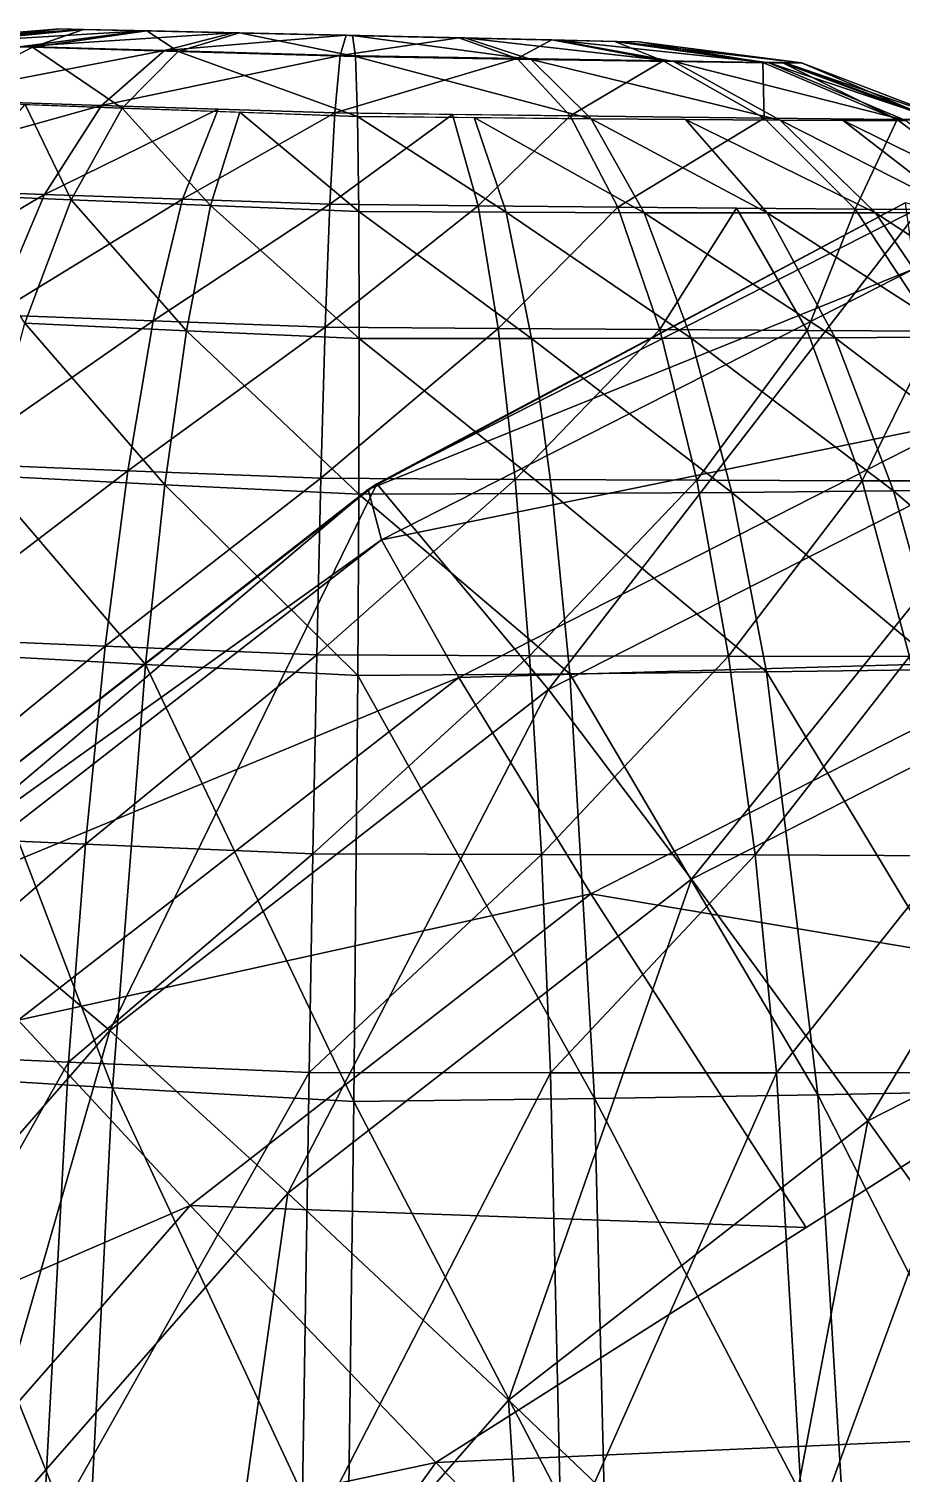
# Model space of a CAD drawing. Extents: x -23.6 to 25, y -17.9 to 25.9.
# Drawn here: x -11.24 to -6.35, y 8.44 to 16.54 of the extents above; entities that cross this region are included whole.
import ezdxf

# ---------------------------------------------------------------- set-up
doc = ezdxf.new("R2010")
doc.units = 0

msp = doc.modelspace()

# ---------------------------------------------------------------- linework, layer by layer
at = {"layer": 'Corps0', "color": 7}
for points in [[(-9.33697, 13.95599, -22.98315), (-9.28802, 13.98785, -18.35906), (-6.32781, 15.56347, -23.05084)], [(-6.32781, 15.56347, -23.05084), (-6.27709, 15.19317, -27.55999), (-9.33697, 13.95599, -22.98315)], [(-6.23669, 15.54132, -18.40344), (-6.32781, 15.56347, -23.05084), (-9.28802, 13.98785, -18.35906)], [(-9.28802, 13.98785, -18.35906), (-8.32641, 12.83471, -9.17047), (-6.23669, 15.54132, -18.40344)], [(-5.51727, 14.26483, -9.21148), (-6.23669, 15.54132, -18.40344), (-8.32641, 12.83471, -9.17047)], [(-9.26214, 13.67358, -27.51654), (-9.33697, 13.95599, -22.98315), (-6.27709, 15.19317, -27.55999)], [(-6.27709, 15.19317, -27.55999), (-6.00598, 14.3399, -31.7528), (-9.26214, 13.67358, -27.51654)], [(-8.82885, 12.90283, -31.71166), (-9.26214, 13.67358, -27.51654), (-6.00598, 14.3399, -31.7528)], [(-6.00598, 14.3399, -31.7528), (-5.52124, 12.99633, -35.49041), (-8.82885, 12.90283, -31.71166)], [(-8.32641, 12.83471, -9.17047), (-7.52532, 11.77099, -4.93658), (-5.51727, 14.26483, -9.21148)], [(-4.93969, 13.08734, -4.97424), (-5.51727, 14.26483, -9.21148), (-7.52532, 11.77099, -4.93658)], [(-11.95733, 11.91052, -18.32012), (-10.78381, 10.92236, -9.1347), (-9.28802, 13.98785, -18.35906)], [(-9.28802, 13.98785, -18.35906), (-9.33697, 13.95599, -22.98315), (-11.95733, 11.91052, -18.32012)], [(-11.91534, 11.776, -22.89923), (-11.95733, 11.91052, -18.32012), (-9.33697, 13.95599, -22.98315)], [(-9.33697, 13.95599, -22.98315), (-9.26214, 13.67358, -27.51654), (-11.91534, 11.776, -22.89923)], [(-8.32641, 12.83471, -9.17047), (-9.28802, 13.98785, -18.35906), (-10.78381, 10.92236, -9.1347)], [(-11.87347, 11.64141, -27.47845), (-11.91534, 11.776, -22.89923), (-9.26214, 13.67358, -27.51654)], [(-9.26214, 13.67358, -27.51654), (-8.82885, 12.90283, -31.71166), (-11.87347, 11.64141, -27.47845)], [(-7.52532, 11.77099, -4.93658), (-6.53759, 10.41619, -1.14135), (-4.93969, 13.08734, -4.97424)], [(-4.23675, 11.5874, -1.17492), (-4.93969, 13.08734, -4.97424), (-6.53759, 10.41619, -1.14135)], [(-8.08886, 11.6892, -35.453), (-8.82885, 12.90283, -31.71166), (-5.52124, 12.99633, -35.49041)], [(-5.52124, 12.99633, -35.49041), (-4.8078, 11.13476, -38.62353), (-8.08886, 11.6892, -35.453)], [(-11.29833, 10.98107, -31.67572), (-11.87347, 11.64141, -27.47845), (-8.82885, 12.90283, -31.71166)], [(-8.82885, 12.90283, -31.71166), (-8.08886, 11.6892, -35.453), (-11.29833, 10.98107, -31.67572)], [(-10.78381, 10.92236, -9.1347), (-9.78717, 10.0108, -4.90362), (-8.32641, 12.83471, -9.17047)], [(-7.52532, 11.77099, -4.93658), (-8.32641, 12.83471, -9.17047), (-9.78717, 10.0108, -4.90362)], [(-10.78381, 10.92236, -9.1347), (-11.95733, 11.91052, -18.32012), (-12.82238, 8.591, -9.10504)], [(-9.78717, 10.0108, -4.90362), (-8.55035, 8.84985, -1.11206), (-7.52532, 11.77099, -4.93658)], [(-6.53759, 10.41619, -1.14135), (-7.52532, 11.77099, -4.93658), (-8.55035, 8.84985, -1.11206)], [(-10.33496, 9.94116, -35.42022), (-11.29833, 10.98107, -31.67572), (-8.08886, 11.6892, -35.453)], [(-8.08886, 11.6892, -35.453), (-6.88311, 9.81768, -38.59326), (-10.33496, 9.94116, -35.42022)], [(-6.88311, 9.81768, -38.59326), (-8.08886, 11.6892, -35.453), (-4.8078, 11.13476, -38.62353)], [(-6.53759, 10.41619, -1.14135), (-5.26007, 8.6275, 2.06463), (-4.23675, 11.5874, -1.17492)], [(-4.8078, 11.13476, -38.62353), (-3.85125, 8.72692, -41.0036), (-8.95843, 8.50042, -38.56304)], [(-11.29833, 10.98107, -31.67572), (-10.33496, 9.94116, -35.42022), (-13.3468, 8.63824, -31.64587)], [(-12.82238, 8.591, -9.10504), (-11.66351, 7.86505, -4.87628), (-10.78381, 10.92236, -9.1347)], [(-9.78717, 10.0108, -4.90362), (-10.78381, 10.92236, -9.1347), (-11.66351, 7.86505, -4.87628)], [(-8.55035, 8.84985, -1.11206), (-7.09753, 7.4613, 2.09143), (-6.53759, 10.41619, -1.14135)], [(-5.26007, 8.6275, 2.06463), (-6.53759, 10.41619, -1.14135), (-7.09753, 7.4613, 2.09143)], [(-11.66351, 7.86505, -4.87628), (-10.22003, 6.94042, -1.0877), (-9.78717, 10.0108, -4.90362)], [(-8.55035, 8.84985, -1.11206), (-9.78717, 10.0108, -4.90362), (-10.22003, 6.94042, -1.0877)], [(-12.19824, 7.81024, -35.39312), (-13.3468, 8.63824, -31.64587), (-10.33496, 9.94116, -35.42022)], [(-10.33496, 9.94116, -35.42022), (-8.95843, 8.50042, -38.56304), (-12.19824, 7.81024, -35.39312)], [(-8.95843, 8.50042, -38.56304), (-10.33496, 9.94116, -35.42022), (-6.88311, 9.81768, -38.59326)], [(-7.09753, 7.4613, 2.09143), (-5.45385, 5.86657, 4.55822), (-3.4226, 9.79357, 2.0379)], [(-10.22003, 6.94042, -1.0877), (-8.35046, 5.71044, 2.10968), (-8.55035, 8.84985, -1.11206)], [(-7.09753, 7.4613, 2.09143), (-8.55035, 8.84985, -1.11206), (-8.35046, 5.71044, 2.10968)], [(-7.14447, 6.63684, -40.95562), (-8.95843, 8.50042, -38.56304), (-3.85125, 8.72692, -41.0036)], [(-3.85125, 8.72692, -41.0036), (-2.63677, 5.74505, -42.48175), (-7.14447, 6.63684, -40.95562)], [(-10.37365, 6.52282, -38.54248), (-12.19824, 7.81024, -35.39312), (-8.95843, 8.50042, -38.56304)], [(-8.95843, 8.50042, -38.56304), (-7.14447, 6.63684, -40.95562), (-11.78887, 4.5451, -38.52185)]]:
    msp.add_3dface(points, dxfattribs=at)
at = {"layer": 'Pied_g14', "color": 2}
for points in [[(-11.0661, 16.53869, -49.79888), (-11.99261, 16.46325, -49.40972), (-10.94537, 16.53594, -49.471)], [(-11.99261, 16.46325, -49.40972), (-11.0661, 16.53869, -49.79888), (-11.77624, 16.45361, -50.18542)], [(-11.80932, 16.4555, -48.62579), (-10.94537, 16.53594, -49.471), (-11.99261, 16.46325, -49.40972)], [(-10.94537, 16.53594, -49.471), (-11.80932, 16.4555, -48.62579), (-10.6029, 16.52825, -49.19763)], [(-11.27777, 16.43951, -47.97686), (-10.6029, 16.52825, -49.19763), (-11.80932, 16.4555, -48.62579)], [(-10.93157, 16.5357, -50.12164), (-11.77624, 16.45361, -50.18542), (-11.0661, 16.53869, -49.79888)], [(-11.77624, 16.45361, -50.18542), (-10.93157, 16.5357, -50.12164), (-11.21777, 16.43585, -50.81134)], [(-10.6029, 16.52825, -49.19763), (-11.27777, 16.43951, -47.97686), (-10.09088, 16.51684, -49.00738)], [(-10.57788, 16.52777, -50.38012), (-11.21777, 16.43585, -50.81134), (-10.93157, 16.5357, -50.12164)], [(-11.21777, 16.43585, -50.81134), (-10.57788, 16.52777, -50.38012), (-10.40075, 16.41162, -51.22436)], [(-11.0661, 16.53869, -49.79888), (-10.94537, 16.53594, -49.471), (-10.93157, 16.5357, -50.12164)], [(-10.94537, 16.53594, -49.471), (-10.6029, 16.52825, -49.19763), (-10.55242, 16.52716, -49.78814)], [(-10.55242, 16.52716, -49.78814), (-10.93157, 16.5357, -50.12164), (-10.94537, 16.53594, -49.471)], [(-10.93157, 16.5357, -50.12164), (-10.55242, 16.52716, -49.78814), (-10.57788, 16.52777, -50.38012)], [(-10.6029, 16.52825, -49.19763), (-10.09088, 16.51684, -49.00738), (-10.02307, 16.51531, -49.48114)], [(-10.02307, 16.51531, -49.48114), (-10.55242, 16.52716, -49.78814), (-10.6029, 16.52825, -49.19763)], [(-10.05822, 16.51611, -50.54864), (-10.40075, 16.41162, -51.22436), (-10.57788, 16.52777, -50.38012)], [(-10.57788, 16.52777, -50.38012), (-10.01055, 16.51507, -50.07238), (-10.05822, 16.51611, -50.54864)], [(-10.01055, 16.51507, -50.07238), (-10.57788, 16.52777, -50.38012), (-10.55242, 16.52716, -49.78814)], [(-10.55242, 16.52716, -49.78814), (-10.02307, 16.51531, -49.48114), (-10.01055, 16.51507, -50.07238)], [(-11.27777, 16.43951, -47.97686), (-11.89117, 16.14428, -46.97052), (-10.47894, 16.4168, -47.52972)], [(-11.21777, 16.43585, -50.81134), (-11.80157, 16.13378, -51.20886), (-11.77624, 16.45361, -50.18542)], [(-10.47894, 16.4168, -47.52972), (-10.09088, 16.51684, -49.00738), (-11.27777, 16.43951, -47.97686)], [(-10.09088, 16.51684, -49.00738), (-10.47894, 16.4168, -47.52972), (-9.46093, 16.50268, -48.9281)], [(-9.49353, 16.38952, -47.35095), (-9.46093, 16.50268, -48.9281), (-10.47894, 16.4168, -47.52972)], [(-10.40075, 16.41162, -51.22436), (-10.05822, 16.51611, -50.54864), (-9.40869, 16.38311, -51.36108)], [(-10.09088, 16.51684, -49.00738), (-9.46093, 16.50268, -48.9281), (-9.42559, 16.50189, -49.23089)], [(-9.42559, 16.50189, -49.23089), (-10.02307, 16.51531, -49.48114), (-10.09088, 16.51684, -49.00738)], [(-9.42547, 16.50195, -50.60107), (-9.40869, 16.38311, -51.36108), (-10.05822, 16.51611, -50.54864)], [(-10.05822, 16.51611, -50.54864), (-9.40301, 16.5014, -50.29718), (-9.42547, 16.50195, -50.60107)], [(-9.40301, 16.5014, -50.29718), (-10.05822, 16.51611, -50.54864), (-10.01055, 16.51507, -50.07238)], [(-10.02307, 16.51531, -49.48114), (-8.82806, 16.48846, -48.98059), (-9.44299, 16.5025, -49.76452)], [(-9.44299, 16.5025, -49.76452), (-10.01055, 16.51507, -50.07238), (-10.02307, 16.51531, -49.48114)], [(-10.01055, 16.51507, -50.07238), (-9.44299, 16.5025, -49.76452), (-8.79541, 16.48773, -50.52185)], [(-9.46093, 16.50268, -48.9281), (-9.49353, 16.38952, -47.35095), (-8.82806, 16.48846, -48.98059)], [(-8.50097, 16.37243, -47.48779), (-8.82806, 16.48846, -48.98059), (-9.49353, 16.38952, -47.35095)], [(-8.82806, 16.48846, -48.98059), (-9.42559, 16.50189, -49.23089), (-9.46093, 16.50268, -48.9281)], [(-9.44299, 16.5025, -49.76452), (-8.87573, 16.48962, -49.45678), (-8.86322, 16.48937, -50.04803)], [(-8.2832, 16.47631, -50.33148), (-8.79541, 16.48773, -50.52185), (-9.44299, 16.5025, -49.76452)], [(-8.30822, 16.4768, -49.14898), (-9.44299, 16.5025, -49.76452), (-8.82806, 16.48846, -48.98059)], [(-9.40869, 16.38311, -51.36108), (-9.42547, 16.50195, -50.60107), (-8.42279, 16.3673, -51.18243)], [(-8.79541, 16.48773, -50.52185), (-8.42279, 16.3673, -51.18243), (-9.42547, 16.50195, -50.60107)], [(-8.79541, 16.48773, -50.52185), (-9.42547, 16.50195, -50.60107), (-9.40301, 16.5014, -50.29718)], [(-8.87573, 16.48962, -49.45678), (-8.30822, 16.4768, -49.14898), (-8.33386, 16.47741, -49.74114)], [(-8.33386, 16.47741, -49.74114), (-8.86322, 16.48937, -50.04803), (-8.87573, 16.48962, -49.45678)], [(-8.86322, 16.48937, -50.04803), (-8.33386, 16.47741, -49.74114), (-8.2832, 16.47631, -50.33148)], [(-8.82806, 16.48846, -48.98059), (-8.50097, 16.37243, -47.48779), (-8.30822, 16.4768, -49.14898)], [(-8.42279, 16.3673, -51.18243), (-8.79541, 16.48773, -50.52185), (-7.62353, 16.35522, -50.73516)], [(-8.2832, 16.47631, -50.33148), (-7.62353, 16.35522, -50.73516), (-8.79541, 16.48773, -50.52185)], [(-7.68353, 16.35882, -47.90069), (-8.30822, 16.4768, -49.14898), (-8.50097, 16.37243, -47.48779)], [(-8.33386, 16.47741, -49.74114), (-7.95465, 16.46887, -49.40759), (-7.94085, 16.46862, -50.05822)], [(-7.94085, 16.46862, -50.05822), (-8.2832, 16.47631, -50.33148), (-8.33386, 16.47741, -49.74114)], [(-7.95465, 16.46887, -49.40759), (-8.33386, 16.47741, -49.74114), (-8.30822, 16.4768, -49.14898)], [(-8.30822, 16.4768, -49.14898), (-7.68353, 16.35882, -47.90069), (-7.95465, 16.46887, -49.40759)], [(-7.62353, 16.35522, -50.73516), (-8.2832, 16.47631, -50.33148), (-7.09197, 16.34851, -50.08618)], [(-7.94085, 16.46862, -50.05822), (-7.09197, 16.34851, -50.08618), (-8.2832, 16.47631, -50.33148)], [(-7.95465, 16.46887, -49.40759), (-7.12506, 16.3504, -48.52655), (-7.82012, 16.46588, -49.7301)], [(-7.12506, 16.3504, -48.52655), (-7.95465, 16.46887, -49.40759), (-7.68353, 16.35882, -47.90069)], [(-7.82012, 16.46588, -49.7301), (-7.94085, 16.46862, -50.05822), (-7.95465, 16.46887, -49.40759)], [(-7.09197, 16.34851, -50.08618), (-7.94085, 16.46862, -50.05822), (-6.90844, 16.34918, -49.302)], [(-7.82012, 16.46588, -49.7301), (-6.90844, 16.34918, -49.302), (-7.94085, 16.46862, -50.05822)], [(-6.90844, 16.34918, -49.302), (-7.82012, 16.46588, -49.7301), (-7.12506, 16.3504, -48.52655)], [(-10.83172, 16.10943, -46.3048), (-10.47894, 16.4168, -47.52972), (-11.89117, 16.14428, -46.97052)], [(-11.80157, 16.13378, -51.20886), (-11.21777, 16.43585, -50.81134), (-10.71496, 16.09393, -51.82922)], [(-10.40075, 16.41162, -51.22436), (-10.71496, 16.09393, -51.82922), (-11.21777, 16.43585, -50.81134)], [(-10.47894, 16.4168, -47.52972), (-10.83172, 16.10943, -46.3048), (-9.49353, 16.38952, -47.35095)], [(-9.52343, 16.06823, -46.04101), (-9.49353, 16.38952, -47.35095), (-10.83172, 16.10943, -46.3048)], [(-10.71496, 16.09393, -51.82922), (-10.40075, 16.41162, -51.22436), (-9.39685, 16.04827, -52.03723)], [(-9.40869, 16.38311, -51.36108), (-9.39685, 16.04827, -52.03723), (-10.40075, 16.41162, -51.22436)], [(-9.49353, 16.38952, -47.35095), (-9.52343, 16.06823, -46.04101), (-8.50097, 16.37243, -47.48779)], [(-8.20446, 16.05041, -46.24914), (-8.50097, 16.37243, -47.48779), (-9.52343, 16.06823, -46.04101)], [(-9.39685, 16.04827, -52.03723), (-9.40869, 16.38311, -51.36108), (-8.0877, 16.03503, -51.77355)], [(-8.42279, 16.3673, -51.18243), (-8.0877, 16.03503, -51.77355), (-9.40869, 16.38311, -51.36108)], [(-8.50097, 16.37243, -47.48779), (-8.20446, 16.05041, -46.24914), (-7.68353, 16.35882, -47.90069)], [(-8.0877, 16.03503, -51.77355), (-8.42279, 16.3673, -51.18243), (-7.02746, 16.02673, -51.10772)], [(-7.62353, 16.35522, -50.73516), (-7.02746, 16.02673, -51.10772), (-8.42279, 16.3673, -51.18243)], [(-7.11706, 16.03717, -46.86938), (-7.68353, 16.35882, -47.90069), (-8.20446, 16.05041, -46.24914)], [(-7.68353, 16.35882, -47.90069), (-7.11706, 16.03717, -46.86938), (-7.12506, 16.3504, -48.52655)], [(-7.02746, 16.02673, -51.10772), (-7.62353, 16.35522, -50.73516), (-6.32354, 16.02526, -50.13922)], [(-7.09197, 16.34851, -50.08618), (-6.32354, 16.02526, -50.13922), (-7.62353, 16.35522, -50.73516)], [(-7.12506, 16.3504, -48.52655), (-6.37286, 16.03051, -47.80712), (-7.01672, 16.34973, -48.91442)], [(-6.37286, 16.03051, -47.80712), (-7.12506, 16.3504, -48.52655), (-7.11706, 16.03717, -46.86938)], [(-7.00024, 16.34881, -49.69421), (-6.13836, 16.02783, -49.5725), (-7.09197, 16.34851, -50.08618)], [(-6.32354, 16.02526, -50.13922), (-7.09197, 16.34851, -50.08618), (-6.13836, 16.02783, -49.5725)], [(-7.01672, 16.34973, -48.91442), (-6.16387, 16.03051, -48.36541), (-6.90844, 16.34918, -49.302)], [(-6.16387, 16.03051, -48.36541), (-7.01672, 16.34973, -48.91442), (-6.37286, 16.03051, -47.80712)], [(-6.90844, 16.34918, -49.302), (-6.08239, 16.03308, -48.96728), (-7.00024, 16.34881, -49.69421)], [(-6.13836, 16.02783, -49.5725), (-7.00024, 16.34881, -49.69421), (-6.08239, 16.03308, -48.96728)], [(-6.08239, 16.03308, -48.96728), (-6.90844, 16.34918, -49.302), (-6.16387, 16.03051, -48.36541)], [(-11.89117, 16.14428, -46.97052), (-12.44482, 15.65814, -46.16137), (-10.83172, 16.10943, -46.3048)], [(-11.15039, 15.61053, -45.31243), (-10.83172, 16.10943, -46.3048), (-12.44482, 15.65814, -46.16137)], [(-11.7055, 15.60992, -52.02282), (-11.25836, 16.11383, -51.5191), (-11.00158, 15.5802, -52.367)], [(-10.71496, 16.09393, -51.82922), (-11.00158, 15.5802, -52.367), (-11.25836, 16.11383, -51.5191)], [(-10.83172, 16.10943, -46.3048), (-11.15039, 15.61053, -45.31243), (-10.17767, 16.0888, -46.17297)], [(-10.37768, 15.58337, -45.07971), (-10.17767, 16.0888, -46.17297), (-11.15039, 15.61053, -45.31243)], [(-11.00158, 15.5802, -52.367), (-10.71496, 16.09393, -51.82922), (-10.2199, 15.5484, -52.56683)], [(-10.05596, 16.0711, -51.93328), (-10.2199, 15.5484, -52.56683), (-10.71496, 16.09393, -51.82922)], [(-10.17767, 16.0888, -46.17297), (-10.37768, 15.58337, -45.07971), (-9.52343, 16.06823, -46.04101)], [(-9.55133, 15.55505, -44.97705), (-9.52343, 16.06823, -46.04101), (-10.37768, 15.58337, -45.07971)], [(-10.2199, 15.5484, -52.56683), (-10.05596, 16.0711, -51.93328), (-9.38989, 15.51556, -52.63421)], [(-9.39685, 16.04827, -52.03723), (-9.38989, 15.51556, -52.63421), (-10.05596, 16.0711, -51.93328)], [(-9.52343, 16.06823, -46.04101), (-9.55133, 15.55505, -44.97705), (-8.86407, 16.05932, -46.14514)], [(-8.72064, 15.5462, -45.04461), (-8.86407, 16.05932, -46.14514), (-9.55133, 15.55505, -44.97705)], [(-9.38989, 15.51556, -52.63421), (-9.39685, 16.04827, -52.03723), (-8.5628, 15.51129, -52.53173)], [(-8.74237, 16.04168, -51.90545), (-8.5628, 15.51129, -52.53173), (-9.39685, 16.04827, -52.03723)], [(-8.86407, 16.05932, -46.14514), (-8.72064, 15.5462, -45.04461), (-8.20446, 16.05041, -46.24914)], [(-8.5628, 15.51129, -52.53173), (-8.74237, 16.04168, -51.90545), (-7.78936, 15.50817, -52.29895)], [(-8.0877, 16.03503, -51.77355), (-7.78936, 15.50817, -52.29895), (-8.74237, 16.04168, -51.90545)], [(-7.93817, 15.53839, -45.24438), (-8.20446, 16.05041, -46.24914), (-8.72064, 15.5462, -45.04461)], [(-8.20446, 16.05041, -46.24914), (-7.93817, 15.53839, -45.24438), (-7.11706, 16.03717, -46.86938)], [(-7.78936, 15.50817, -52.29895), (-8.0877, 16.03503, -51.77355), (-7.09997, 15.50659, -51.92523)], [(-7.55767, 16.03082, -51.44067), (-7.09997, 15.50659, -51.92523), (-8.0877, 16.03503, -51.77355)], [(-6.60797, 15.52709, -46.03765), (-7.11706, 16.03717, -46.86938), (-7.93817, 15.53839, -45.24438)], [(-7.11706, 16.03717, -46.86938), (-6.60797, 15.52709, -46.03765), (-6.37286, 16.03051, -47.80712)], [(-7.09997, 15.50659, -51.92523), (-7.55767, 16.03082, -51.44067), (-6.49377, 15.50683, -51.44989)], [(-7.02746, 16.02673, -51.10772), (-6.49377, 15.50683, -51.44989), (-7.55767, 16.03082, -51.44067)], [(-6.49377, 15.50683, -51.44989), (-7.02746, 16.02673, -51.10772), (-6.00769, 15.50921, -50.8684)], [(-6.67559, 16.02593, -50.62347), (-6.00769, 15.50921, -50.8684), (-7.02746, 16.02673, -51.10772)], [(-6.00769, 15.50921, -50.8684), (-6.67559, 16.02593, -50.62347), (-5.63391, 15.51397, -50.21405)], [(-6.32354, 16.02526, -50.13922), (-5.63391, 15.51397, -50.21405), (-6.67559, 16.02593, -50.62347)], [(-5.69683, 15.52404, -47.23602), (-6.37286, 16.03051, -47.80712), (-6.60797, 15.52709, -46.03765)], [(-6.37286, 16.03051, -47.80712), (-5.69683, 15.52404, -47.23602), (-6.16387, 16.03051, -48.36541)], [(-11.7976, 15.63433, -45.73693), (-12.24169, 14.96765, -44.96563), (-11.15039, 15.61053, -45.31243)], [(-11.43579, 14.93603, -44.53216), (-11.15039, 15.61053, -45.31243), (-12.24169, 14.96765, -44.96563)], [(-11.00158, 15.5802, -52.367), (-11.26074, 14.88781, -52.84124), (-11.7055, 15.60992, -52.02282)], [(-11.15039, 15.61053, -45.31243), (-11.43579, 14.93603, -44.53216), (-10.37768, 15.58337, -45.07971)], [(-10.54132, 14.90209, -44.24993), (-10.37768, 15.58337, -45.07971), (-11.43579, 14.93603, -44.53216)], [(-11.26074, 14.88781, -52.84124), (-11.00158, 15.5802, -52.367), (-10.35534, 14.84625, -53.08526)], [(-10.2199, 15.5484, -52.56683), (-10.35534, 14.84625, -53.08526), (-11.00158, 15.5802, -52.367)], [(-10.37768, 15.58337, -45.07971), (-10.54132, 14.90209, -44.24993), (-9.55133, 15.55505, -44.97705)], [(-9.5772, 14.86639, -44.13769), (-9.55133, 15.55505, -44.97705), (-10.54132, 14.90209, -44.24993)], [(-10.35534, 14.84625, -53.08526), (-10.2199, 15.5484, -52.56683), (-9.38751, 14.80334, -53.15649)], [(-9.38989, 15.51556, -52.63421), (-9.38751, 14.80334, -53.15649), (-10.2199, 15.5484, -52.56683)], [(-9.55133, 15.55505, -44.97705), (-9.5772, 14.86639, -44.13769), (-8.72064, 15.5462, -45.04461)], [(-8.60821, 14.8587, -44.20898), (-8.72064, 15.5462, -45.04461), (-9.5772, 14.86639, -44.13769)], [(-9.38751, 14.80334, -53.15649), (-9.38989, 15.51556, -52.63421), (-8.42224, 14.80291, -53.04431)], [(-8.5628, 15.51129, -52.53173), (-8.42224, 14.80291, -53.04431), (-9.38989, 15.51556, -52.63421)], [(-8.72064, 15.5462, -45.04461), (-8.60821, 14.8587, -44.20898), (-7.93817, 15.53839, -45.24438)], [(-7.70172, 14.85223, -44.45306), (-7.93817, 15.53839, -45.24438), (-8.60821, 14.8587, -44.20898)], [(-8.42224, 14.80291, -53.04431), (-8.5628, 15.51129, -52.53173), (-7.52667, 14.80407, -52.76214)], [(-7.78936, 15.50817, -52.29895), (-7.52667, 14.80407, -52.76214), (-8.5628, 15.51129, -52.53173)], [(-7.93817, 15.53839, -45.24438), (-7.70172, 14.85223, -44.45306), (-7.27313, 15.53271, -45.64105)], [(-7.52667, 14.80407, -52.76214), (-7.78936, 15.50817, -52.29895), (-6.71984, 14.807, -52.32873)], [(-7.09997, 15.50659, -51.92523), (-6.71984, 14.807, -52.32873), (-7.78936, 15.50817, -52.29895)], [(-6.87744, 14.84722, -44.85198), (-7.27313, 15.53271, -45.64105), (-7.70172, 14.85223, -44.45306)], [(-7.27313, 15.53271, -45.64105), (-6.87744, 14.84722, -44.85198), (-6.60797, 15.52709, -46.03765)], [(-6.49377, 15.50683, -51.44989), (-6.02081, 14.81219, -51.76251), (-7.09997, 15.50659, -51.92523)], [(-6.71984, 14.807, -52.32873), (-7.09997, 15.50659, -51.92523), (-6.02081, 14.81219, -51.76251)], [(-6.15515, 14.84442, -45.38787), (-6.60797, 15.52709, -46.03765), (-6.87744, 14.84722, -44.85198)], [(-6.60797, 15.52709, -46.03765), (-6.15515, 14.84442, -45.38787), (-6.15246, 15.52551, -46.6369)], [(-6.00769, 15.50921, -50.8684), (-5.44824, 14.8197, -51.08251), (-6.49377, 15.50683, -51.44989)], [(-6.02081, 14.81219, -51.76251), (-6.49377, 15.50683, -51.44989), (-5.44824, 14.8197, -51.08251)], [(-11.43579, 14.93603, -44.53216), (-11.68914, 14.1018, -43.94396), (-10.54132, 14.90209, -44.24993)], [(-10.68438, 14.06115, -43.62762), (-10.54132, 14.90209, -44.24993), (-11.68914, 14.1018, -43.94396)], [(-10.54132, 14.90209, -44.24993), (-10.68438, 14.06115, -43.62762), (-9.5772, 14.86639, -44.13769)], [(-11.49328, 14.03405, -53.25579), (-11.26074, 14.88781, -52.84124), (-10.47625, 13.9826, -53.52923)], [(-10.35534, 14.84625, -53.08526), (-10.47625, 13.9826, -53.52923), (-11.26074, 14.88781, -52.84124)], [(-9.60162, 14.01867, -43.50177), (-9.5772, 14.86639, -44.13769), (-10.68438, 14.06115, -43.62762)], [(-10.47625, 13.9826, -53.52923), (-10.35534, 14.84625, -53.08526), (-9.3894, 13.92968, -53.609)], [(-9.38751, 14.80334, -53.15649), (-9.3894, 13.92968, -53.609), (-10.35534, 14.84625, -53.08526)], [(-9.5772, 14.86639, -44.13769), (-9.60162, 14.01867, -43.50177), (-8.60821, 14.8587, -44.20898)], [(-8.51318, 14.01239, -43.5816), (-8.60821, 14.8587, -44.20898), (-9.60162, 14.01867, -43.50177)], [(-8.60821, 14.8587, -44.20898), (-8.51318, 14.01239, -43.5816), (-7.70172, 14.85223, -44.45306)], [(-7.49499, 14.00769, -43.8551), (-7.70172, 14.85223, -44.45306), (-8.51318, 14.01239, -43.5816)], [(-7.70172, 14.85223, -44.45306), (-7.49499, 14.00769, -43.8551), (-6.87744, 14.84722, -44.85198)], [(-6.56915, 14.00476, -44.30212), (-6.87744, 14.84722, -44.85198), (-7.49499, 14.00769, -43.8551)], [(-6.87744, 14.84722, -44.85198), (-6.56915, 14.00476, -44.30212), (-6.15515, 14.84442, -45.38787)], [(-5.75769, 14.00415, -44.9027), (-6.15515, 14.84442, -45.38787), (-6.56915, 14.00476, -44.30212)], [(-9.3894, 13.92968, -53.609), (-9.38751, 14.80334, -53.15649), (-8.30505, 13.93389, -53.48321)], [(-8.42224, 14.80291, -53.04431), (-8.30505, 13.93389, -53.48321), (-9.38751, 14.80334, -53.15649)], [(-7.52667, 14.80407, -52.76214), (-7.29913, 13.94, -53.16693), (-8.42224, 14.80291, -53.04431)], [(-8.30505, 13.93389, -53.48321), (-8.42224, 14.80291, -53.04431), (-7.29913, 13.94, -53.16693)], [(-6.71984, 14.807, -52.32873), (-6.39282, 13.94818, -52.68115), (-7.52667, 14.80407, -52.76214)], [(-7.29913, 13.94, -53.16693), (-7.52667, 14.80407, -52.76214), (-6.39282, 13.94818, -52.68115)], [(-6.02081, 14.81219, -51.76251), (-5.60736, 13.95886, -52.04663), (-6.71984, 14.807, -52.32873)], [(-6.39282, 13.94818, -52.68115), (-6.71984, 14.807, -52.32873), (-5.60736, 13.95886, -52.04663)], [(-11.68914, 14.1018, -43.94396), (-11.91119, 13.12414, -43.52722), (-10.68438, 14.06115, -43.62762)], [(-10.8106, 13.07733, -43.18444), (-10.68438, 14.06115, -43.62762), (-11.91119, 13.12414, -43.52722)], [(-11.69934, 13.03643, -53.61413), (-11.49328, 14.03405, -53.25579), (-10.58557, 12.9754, -53.91015)], [(-10.47625, 13.9826, -53.52923), (-10.58557, 12.9754, -53.91015), (-11.49328, 14.03405, -53.25579)], [(-10.68438, 14.06115, -43.62762), (-10.8106, 13.07733, -43.18444), (-9.60162, 14.01867, -43.50177)], [(-9.62463, 13.0285, -43.04779), (-9.60162, 14.01867, -43.50177), (-10.8106, 13.07733, -43.18444)], [(-9.60162, 14.01867, -43.50177), (-9.62463, 13.0285, -43.04779), (-8.51318, 14.01239, -43.5816)], [(-8.43255, 13.02398, -43.13403), (-8.51318, 14.01239, -43.5816), (-9.62463, 13.0285, -43.04779)], [(-8.51318, 14.01239, -43.5816), (-8.43255, 13.02398, -43.13403), (-7.49499, 14.00769, -43.8551)], [(-10.58557, 12.9754, -53.91015), (-10.47625, 13.9826, -53.52923), (-9.39514, 12.91302, -53.99627)], [(-9.3894, 13.92968, -53.609), (-9.39514, 12.91302, -53.99627), (-10.47625, 13.9826, -53.52923)], [(-9.39514, 12.91302, -53.99627), (-9.3894, 13.92968, -53.609), (-8.20751, 12.92211, -53.85974)], [(-8.30505, 13.93389, -53.48321), (-8.20751, 12.92211, -53.85974), (-9.3894, 13.92968, -53.609)], [(-7.31726, 13.02105, -43.42993), (-7.49499, 14.00769, -43.8551), (-8.43255, 13.02398, -43.13403)], [(-7.29913, 13.94, -53.16693), (-7.1054, 12.93341, -53.51684), (-8.30505, 13.93389, -53.48321)], [(-8.20751, 12.92211, -53.85974), (-8.30505, 13.93389, -53.48321), (-7.1054, 12.93341, -53.51684)], [(-7.49499, 14.00769, -43.8551), (-7.31726, 13.02105, -43.42993), (-6.56915, 14.00476, -44.30212)], [(-6.30316, 13.0202, -43.91394), (-6.56915, 14.00476, -44.30212), (-7.31726, 13.02105, -43.42993)], [(-6.39282, 13.94818, -52.68115), (-6.11248, 12.94702, -52.99035), (-7.29913, 13.94, -53.16693)], [(-7.1054, 12.93341, -53.51684), (-7.29913, 13.94, -53.16693), (-6.11248, 12.94702, -52.99035)], [(-6.56915, 14.00476, -44.30212), (-6.30316, 13.0202, -43.91394), (-5.75769, 14.00415, -44.9027)], [(-5.60736, 13.95886, -52.04663), (-5.25189, 12.9635, -52.30291), (-6.39282, 13.94818, -52.68115)], [(-6.11248, 12.94702, -52.99035), (-6.39282, 13.94818, -52.68115), (-5.25189, 12.9635, -52.30291)], [(-11.91119, 13.12414, -43.52722), (-12.10302, 12.01885, -43.26208), (-10.8106, 13.07733, -43.18444)], [(-10.92089, 11.96655, -42.89947), (-10.8106, 13.07733, -43.18444), (-12.10302, 12.01885, -43.26208)], [(-10.8106, 13.07733, -43.18444), (-10.92089, 11.96655, -42.89947), (-9.62463, 13.0285, -43.04779)], [(-12.03424, 10.67877, -54.17761), (-11.69934, 13.03643, -53.61413), (-10.76971, 10.60198, -54.50085)], [(-10.58557, 12.9754, -53.91015), (-10.76971, 10.60198, -54.50085), (-11.69934, 13.03643, -53.61413)], [(-9.64685, 11.91229, -42.75463), (-9.62463, 13.0285, -43.04779), (-10.92089, 11.96655, -42.89947)], [(-10.76971, 10.60198, -54.50085), (-10.58557, 12.9754, -53.91015), (-9.41784, 10.5238, -54.59429)], [(-9.39514, 12.91302, -53.99627), (-9.41784, 10.5238, -54.59429), (-10.58557, 12.9754, -53.91015)], [(-9.62463, 13.0285, -43.04779), (-9.64685, 11.91229, -42.75463), (-8.43255, 13.02398, -43.13403)], [(-8.36633, 11.90924, -42.84533), (-8.43255, 13.02398, -43.13403), (-9.64685, 11.91229, -42.75463)], [(-8.43255, 13.02398, -43.13403), (-8.36633, 11.90924, -42.84533), (-7.31726, 13.02105, -43.42993)], [(-7.16839, 11.90808, -43.15753), (-7.31726, 13.02105, -43.42993), (-8.36633, 11.90924, -42.84533)], [(-7.31726, 13.02105, -43.42993), (-7.16839, 11.90808, -43.15753), (-6.30316, 13.0202, -43.91394)], [(-6.08251, 11.90234, -43.67559), (-6.30316, 13.0202, -43.91394), (-7.16839, 11.90808, -43.15753)], [(-9.41784, 10.5238, -54.59429), (-9.39514, 12.91302, -53.99627), (-8.06854, 10.54144, -54.44366)], [(-8.20751, 12.92211, -53.85974), (-8.06854, 10.54144, -54.44366), (-9.39514, 12.91302, -53.99627)], [(-7.1054, 12.93341, -53.51684), (-6.81634, 10.5617, -54.06707), (-8.20751, 12.92211, -53.85974)], [(-8.06854, 10.54144, -54.44366), (-8.20751, 12.92211, -53.85974), (-6.81634, 10.5617, -54.06707)], [(-6.11248, 12.94702, -52.99035), (-5.68798, 10.58496, -53.4895), (-7.1054, 12.93341, -53.51684)], [(-6.81634, 10.5617, -54.06707), (-7.1054, 12.93341, -53.51684), (-5.68798, 10.58496, -53.4895)], [(-12.10302, 12.01885, -43.26208), (-12.26568, 10.80206, -43.12792), (-10.92089, 11.96655, -42.89947)], [(-11.0155, 10.74523, -42.7514), (-10.92089, 11.96655, -42.89947), (-12.26568, 10.80206, -43.12792)], [(-10.92089, 11.96655, -42.89947), (-11.0155, 10.74523, -42.7514), (-9.64685, 11.91229, -42.75463)], [(-9.66839, 10.68652, -42.60076), (-9.64685, 11.91229, -42.75463), (-11.0155, 10.74523, -42.7514)], [(-9.64685, 11.91229, -42.75463), (-9.66839, 10.68652, -42.60076), (-8.36633, 11.90924, -42.84533)], [(-8.31433, 10.68463, -42.69421), (-8.36633, 11.90924, -42.84533), (-9.66839, 10.68652, -42.60076)], [(-8.36633, 11.90924, -42.84533), (-8.31433, 10.68463, -42.69421), (-7.16839, 11.90808, -43.15753)], [(-7.04779, 10.68493, -43.01739), (-7.16839, 11.90808, -43.15753), (-8.31433, 10.68463, -42.69421)], [(-7.16839, 11.90808, -43.15753), (-7.04779, 10.68493, -43.01739), (-6.08251, 11.90234, -43.67559)], [(-5.89642, 10.68768, -43.54675), (-6.08251, 11.90234, -43.67559), (-7.04779, 10.68493, -43.01739)], [(-12.26568, 10.80206, -43.12792), (-12.5075, 8.09735, -43.17205), (-11.0155, 10.74523, -42.7514)], [(-11.16156, 8.03546, -42.78277), (-11.0155, 10.74523, -42.7514), (-12.5075, 8.09735, -43.17205)], [(-11.0155, 10.74523, -42.7514), (-11.16156, 8.03546, -42.78277), (-9.66839, 10.68652, -42.60076)], [(-12.2694, 7.95367, -54.56121), (-12.03424, 10.67877, -54.17761), (-10.90856, 7.86828, -54.89318)], [(-10.76971, 10.60198, -54.50085), (-10.90856, 7.86828, -54.89318), (-12.03424, 10.67877, -54.17761)], [(-9.71124, 7.97149, -42.62622), (-9.66839, 10.68652, -42.60076), (-11.16156, 8.03546, -42.78277)], [(-9.66839, 10.68652, -42.60076), (-9.71124, 7.97149, -42.62622), (-8.31433, 10.68463, -42.69421)], [(-8.25378, 7.97015, -42.72119), (-8.31433, 10.68463, -42.69421), (-9.71124, 7.97149, -42.62622)], [(-8.31433, 10.68463, -42.69421), (-8.25378, 7.97015, -42.72119), (-7.04779, 10.68493, -43.01739)], [(-6.89062, 7.97125, -43.05303), (-7.04779, 10.68493, -43.01739), (-8.25378, 7.97015, -42.72119)], [(-7.04779, 10.68493, -43.01739), (-6.89062, 7.97125, -43.05303), (-5.89642, 10.68768, -43.54675)], [(-5.65173, 7.97534, -43.59759), (-5.89642, 10.68768, -43.54675), (-6.89062, 7.97125, -43.05303)], [(-10.90856, 7.86828, -54.89318), (-10.76971, 10.60198, -54.50085), (-9.45349, 7.78161, -54.98809)], [(-9.41784, 10.5238, -54.59429), (-9.45349, 7.78161, -54.98809), (-10.76971, 10.60198, -54.50085)], [(-8.06854, 10.54144, -54.44366), (-8.00079, 7.80297, -54.8316), (-9.41784, 10.5238, -54.59429)], [(-6.81634, 10.5617, -54.06707), (-6.65252, 7.82757, -54.44219), (-8.06854, 10.54144, -54.44366)], [(-8.00079, 7.80297, -54.8316), (-8.06854, 10.54144, -54.44366), (-6.65252, 7.82757, -54.44219)], [(-5.68798, 10.58496, -53.4895), (-5.43725, 7.85559, -53.84576), (-6.81634, 10.5617, -54.06707)], [(-6.65252, 7.82757, -54.44219), (-6.81634, 10.5617, -54.06707), (-5.43725, 7.85559, -53.84576)], [(-9.45349, 7.78161, -54.98809), (-9.41784, 10.5238, -54.59429), (-8.00079, 7.80297, -54.8316)]]:
    msp.add_3dface(points, dxfattribs=at)

doc.saveas('drawing.dxf')
